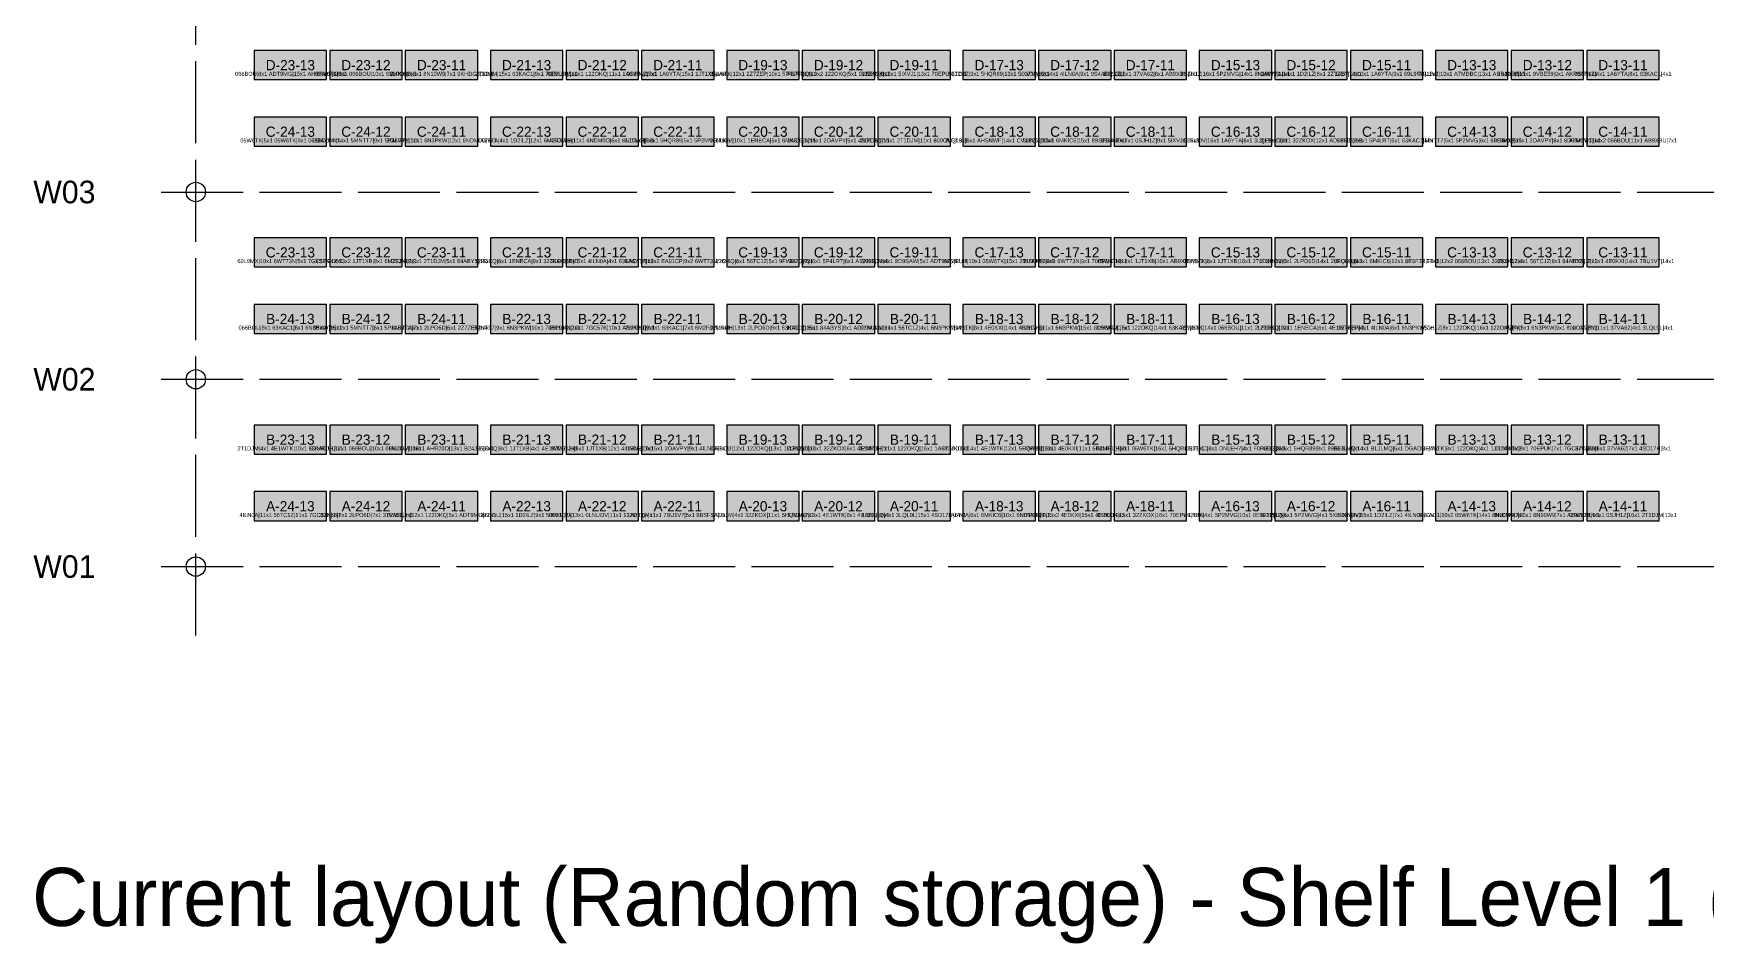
# Model space of a CAD drawing. Header units: metres. Extents: x 0 to 48.5, y -2.8 to 53.5.
# Drawn here: x 0.02 to 25.94, y -2.77 to 11.32 of the extents above; entities that cross this region are included whole.
import ezdxf
from ezdxf.enums import TextEntityAlignment as Align

# ---------------------------------------------------------------- set-up
doc = ezdxf.new("R2010")
doc.units = ezdxf.units.M
doc.linetypes.add('DASHED', pattern=[1.524, 1.27, -0.254])
for name, color, linetype in [('CROSS_AISLES', 4, 'Continuous'), ('LABELS', 7, 'Continuous'), ('RACK_L1', 7, 'Continuous'), ('STOCK_ONLY', 254, 'Continuous'), ('SUPPORT_POINTS', 8, 'Continuous'), ('TITLE', 7, 'Continuous'), ('WALKWAYS', 8, 'Continuous'), ('ZONE_A', 1, 'Continuous'), ('ZONE_B', 30, 'Continuous'), ('ZONE_C', 5, 'Continuous'), ('ZONE_N', 8, 'Continuous')]:
    doc.layers.add(name, color=color, linetype=linetype)

msp = doc.modelspace()

# ---------------------------------------------------------------- hatches: boundary and pattern name
at = {"layer": 'STOCK_ONLY'}
for points in [[(3.439, 10.606), (4.561, 10.606), (4.561, 11.057), (3.439, 11.057)], [(4.61, 10.606), (5.732, 10.606), (5.732, 11.057), (4.61, 11.057)], [(5.781, 10.606), (6.904, 10.606), (6.904, 11.057), (5.781, 11.057)], [(3.439, 9.575), (4.561, 9.575), (4.561, 10.026), (3.439, 10.026)], [(9.441, 9.575), (10.564, 9.575), (10.564, 10.026), (9.441, 10.026)], [(10.759, 9.575), (11.881, 9.575), (11.881, 10.026), (10.759, 10.026)], [(11.93, 9.575), (13.052, 9.575), (13.052, 10.026), (11.93, 10.026)], [(13.101, 9.575), (14.224, 9.575), (14.224, 10.026), (13.101, 10.026)], [(19.25, 9.575), (20.372, 9.575), (20.372, 10.026), (19.25, 10.026)], [(4.61, 7.706), (5.732, 7.706), (5.732, 8.157), (4.61, 8.157)], [(5.781, 7.706), (6.904, 7.706), (6.904, 8.157), (5.781, 8.157)], [(7.099, 7.706), (8.221, 7.706), (8.221, 8.157), (7.099, 8.157)], [(8.27, 7.706), (9.392, 7.706), (9.392, 8.157), (8.27, 8.157)], [(9.441, 7.706), (10.564, 7.706), (10.564, 8.157), (9.441, 8.157)], [(10.759, 7.706), (11.881, 7.706), (11.881, 8.157), (10.759, 8.157)], [(11.93, 7.706), (13.052, 7.706), (13.052, 8.157), (11.93, 8.157)], [(13.101, 7.706), (14.224, 7.706), (14.224, 8.157), (13.101, 8.157)], [(14.419, 7.706), (15.541, 7.706), (15.541, 8.157), (14.419, 8.157)], [(3.439, 6.675), (4.561, 6.675), (4.561, 7.126), (3.439, 7.126)], [(5.781, 6.675), (6.904, 6.675), (6.904, 7.126), (5.781, 7.126)], [(8.27, 6.675), (9.392, 6.675), (9.392, 7.126), (8.27, 7.126)], [(9.441, 6.675), (10.564, 6.675), (10.564, 7.126), (9.441, 7.126)], [(13.101, 6.675), (14.224, 6.675), (14.224, 7.126), (13.101, 7.126)], [(16.761, 6.675), (17.884, 6.675), (17.884, 7.126), (16.761, 7.126)], [(19.25, 6.675), (20.372, 6.675), (20.372, 7.126), (19.25, 7.126)], [(3.439, 4.806), (4.561, 4.806), (4.561, 5.257), (3.439, 5.257)], [(4.61, 4.806), (5.732, 4.806), (5.732, 5.257), (4.61, 5.257)], [(5.781, 4.806), (6.904, 4.806), (6.904, 5.257), (5.781, 5.257)], [(7.099, 4.806), (8.221, 4.806), (8.221, 5.257), (7.099, 5.257)], [(8.27, 4.806), (9.392, 4.806), (9.392, 5.257), (8.27, 5.257)], [(10.759, 4.806), (11.881, 4.806), (11.881, 5.257), (10.759, 5.257)], [(13.101, 4.806), (14.224, 4.806), (14.224, 5.257), (13.101, 5.257)], [(14.419, 4.806), (15.541, 4.806), (15.541, 5.257), (14.419, 5.257)], [(4.61, 3.774), (5.732, 3.774), (5.732, 4.226), (4.61, 4.226)], [(5.781, 3.774), (6.904, 3.774), (6.904, 4.226), (5.781, 4.226)], [(7.099, 3.774), (8.221, 3.774), (8.221, 4.226), (7.099, 4.226)], [(8.27, 3.774), (9.392, 3.774), (9.392, 4.226), (8.27, 4.226)], [(9.441, 3.774), (10.564, 3.774), (10.564, 4.226), (9.441, 4.226)], [(11.93, 3.774), (13.052, 3.774), (13.052, 4.226), (11.93, 4.226)], [(13.101, 3.774), (14.224, 3.774), (14.224, 4.226), (13.101, 4.226)], [(15.59, 3.774), (16.712, 3.774), (16.712, 4.226), (15.59, 4.226)], [(18.079, 3.774), (19.201, 3.774), (19.201, 4.226), (18.079, 4.226)], [(21.739, 3.774), (22.861, 3.774), (22.861, 4.226), (21.739, 4.226)]]:
    msp.add_hatch(color=254, dxfattribs=at).paths.add_polyline_path(points)
at = {"layer": 'ZONE_A'}
for points in [[(15.59, 10.606), (16.712, 10.606), (16.712, 11.057), (15.59, 11.057)], [(18.079, 10.606), (19.201, 10.606), (19.201, 11.057), (18.079, 11.057)], [(21.739, 10.606), (22.861, 10.606), (22.861, 11.057), (21.739, 11.057)], [(18.079, 9.575), (19.201, 9.575), (19.201, 10.026), (18.079, 10.026)], [(21.739, 9.575), (22.861, 9.575), (22.861, 10.026), (21.739, 10.026)], [(22.91, 9.575), (24.032, 9.575), (24.032, 10.026), (22.91, 10.026)], [(24.081, 9.575), (25.204, 9.575), (25.204, 10.026), (24.081, 10.026)], [(16.761, 7.706), (17.884, 7.706), (17.884, 8.157), (16.761, 8.157)], [(18.079, 7.706), (19.201, 7.706), (19.201, 8.157), (18.079, 8.157)], [(21.739, 7.706), (22.861, 7.706), (22.861, 8.157), (21.739, 8.157)], [(22.91, 7.706), (24.032, 7.706), (24.032, 8.157), (22.91, 8.157)], [(10.759, 6.675), (11.881, 6.675), (11.881, 7.126), (10.759, 7.126)], [(18.079, 6.675), (19.201, 6.675), (19.201, 7.126), (18.079, 7.126)], [(21.739, 6.675), (22.861, 6.675), (22.861, 7.126), (21.739, 7.126)], [(24.081, 6.675), (25.204, 6.675), (25.204, 7.126), (24.081, 7.126)], [(14.419, 3.774), (15.541, 3.774), (15.541, 4.226), (14.419, 4.226)], [(22.91, 3.774), (24.032, 3.774), (24.032, 4.226), (22.91, 4.226)]]:
    msp.add_hatch(color=1, dxfattribs=at).paths.add_polyline_path(points)
at = {"layer": 'ZONE_B'}
for points in [[(9.441, 10.606), (10.564, 10.606), (10.564, 11.057), (9.441, 11.057)], [(11.93, 10.606), (13.052, 10.606), (13.052, 11.057), (11.93, 11.057)], [(13.101, 10.606), (14.224, 10.606), (14.224, 11.057), (13.101, 11.057)], [(16.761, 10.606), (17.884, 10.606), (17.884, 11.057), (16.761, 11.057)], [(19.25, 10.606), (20.372, 10.606), (20.372, 11.057), (19.25, 11.057)], [(20.421, 10.606), (21.544, 10.606), (21.544, 11.057), (20.421, 11.057)], [(22.91, 10.606), (24.032, 10.606), (24.032, 11.057), (22.91, 11.057)], [(4.61, 9.575), (5.732, 9.575), (5.732, 10.026), (4.61, 10.026)], [(5.781, 9.575), (6.904, 9.575), (6.904, 10.026), (5.781, 10.026)], [(14.419, 9.575), (15.541, 9.575), (15.541, 10.026), (14.419, 10.026)], [(15.59, 9.575), (16.712, 9.575), (16.712, 10.026), (15.59, 10.026)], [(20.421, 9.575), (21.544, 9.575), (21.544, 10.026), (20.421, 10.026)], [(15.59, 7.706), (16.712, 7.706), (16.712, 8.157), (15.59, 8.157)], [(19.25, 7.706), (20.372, 7.706), (20.372, 8.157), (19.25, 8.157)], [(24.081, 7.706), (25.204, 7.706), (25.204, 8.157), (24.081, 8.157)], [(15.59, 6.675), (16.712, 6.675), (16.712, 7.126), (15.59, 7.126)], [(20.421, 6.675), (21.544, 6.675), (21.544, 7.126), (20.421, 7.126)], [(9.441, 4.806), (10.564, 4.806), (10.564, 5.257), (9.441, 5.257)], [(11.93, 4.806), (13.052, 4.806), (13.052, 5.257), (11.93, 5.257)], [(19.25, 4.806), (20.372, 4.806), (20.372, 5.257), (19.25, 5.257)], [(22.91, 4.806), (24.032, 4.806), (24.032, 5.257), (22.91, 5.257)], [(3.439, 3.774), (4.561, 3.774), (4.561, 4.226), (3.439, 4.226)]]:
    msp.add_hatch(color=30, dxfattribs=at).paths.add_polyline_path(points)
at = {"layer": 'ZONE_C'}
for points in [[(7.099, 10.606), (8.221, 10.606), (8.221, 11.057), (7.099, 11.057)], [(10.759, 10.606), (11.881, 10.606), (11.881, 11.057), (10.759, 11.057)], [(14.419, 10.606), (15.541, 10.606), (15.541, 11.057), (14.419, 11.057)], [(24.081, 10.606), (25.204, 10.606), (25.204, 11.057), (24.081, 11.057)], [(8.27, 9.575), (9.392, 9.575), (9.392, 10.026), (8.27, 10.026)], [(16.761, 9.575), (17.884, 9.575), (17.884, 10.026), (16.761, 10.026)], [(20.421, 7.706), (21.544, 7.706), (21.544, 8.157), (20.421, 8.157)], [(4.61, 6.675), (5.732, 6.675), (5.732, 7.126), (4.61, 7.126)], [(7.099, 6.675), (8.221, 6.675), (8.221, 7.126), (7.099, 7.126)], [(11.93, 6.675), (13.052, 6.675), (13.052, 7.126), (11.93, 7.126)], [(14.419, 6.675), (15.541, 6.675), (15.541, 7.126), (14.419, 7.126)], [(22.91, 6.675), (24.032, 6.675), (24.032, 7.126), (22.91, 7.126)], [(15.59, 4.806), (16.712, 4.806), (16.712, 5.257), (15.59, 5.257)], [(16.761, 4.806), (17.884, 4.806), (17.884, 5.257), (16.761, 5.257)], [(18.079, 4.806), (19.201, 4.806), (19.201, 5.257), (18.079, 5.257)], [(20.421, 4.806), (21.544, 4.806), (21.544, 5.257), (20.421, 5.257)], [(21.739, 4.806), (22.861, 4.806), (22.861, 5.257), (21.739, 5.257)], [(24.081, 4.806), (25.204, 4.806), (25.204, 5.257), (24.081, 5.257)], [(16.761, 3.774), (17.884, 3.774), (17.884, 4.226), (16.761, 4.226)], [(19.25, 3.774), (20.372, 3.774), (20.372, 4.226), (19.25, 4.226)], [(24.081, 3.774), (25.204, 3.774), (25.204, 4.226), (24.081, 4.226)]]:
    msp.add_hatch(color=5, dxfattribs=at).paths.add_polyline_path(points)
at = {"layer": 'ZONE_N'}
for points in [[(8.27, 10.606), (9.392, 10.606), (9.392, 11.057), (8.27, 11.057)], [(7.099, 9.575), (8.221, 9.575), (8.221, 10.026), (7.099, 10.026)], [(3.439, 7.706), (4.561, 7.706), (4.561, 8.157), (3.439, 8.157)], [(10.759, 3.774), (11.881, 3.774), (11.881, 4.226), (10.759, 4.226)], [(20.421, 3.774), (21.544, 3.774), (21.544, 4.226), (20.421, 4.226)]]:
    msp.add_hatch(color=8, dxfattribs=at).paths.add_polyline_path(points)

# ---------------------------------------------------------------- linework, layer by layer
at = {"layer": 'CROSS_AISLES', "linetype": 'DASHED'}
msp.add_line((2.536, 2), (2.536, 52.4), dxfattribs=at)
at = {"layer": 'RACK_L1'}
for points in [[(3.439, 10.606), (4.561, 10.606), (4.561, 11.057), (3.439, 11.057)], [(4.61, 10.606), (5.732, 10.606), (5.732, 11.057), (4.61, 11.057)], [(5.781, 10.606), (6.904, 10.606), (6.904, 11.057), (5.781, 11.057)], [(7.099, 10.606), (8.221, 10.606), (8.221, 11.057), (7.099, 11.057)], [(8.27, 10.606), (9.392, 10.606), (9.392, 11.057), (8.27, 11.057)], [(9.441, 10.606), (10.564, 10.606), (10.564, 11.057), (9.441, 11.057)], [(10.759, 10.606), (11.881, 10.606), (11.881, 11.057), (10.759, 11.057)], [(11.93, 10.606), (13.052, 10.606), (13.052, 11.057), (11.93, 11.057)], [(13.101, 10.606), (14.224, 10.606), (14.224, 11.057), (13.101, 11.057)], [(14.419, 10.606), (15.541, 10.606), (15.541, 11.057), (14.419, 11.057)], [(15.59, 10.606), (16.712, 10.606), (16.712, 11.057), (15.59, 11.057)], [(16.761, 10.606), (17.884, 10.606), (17.884, 11.057), (16.761, 11.057)], [(18.079, 10.606), (19.201, 10.606), (19.201, 11.057), (18.079, 11.057)], [(19.25, 10.606), (20.372, 10.606), (20.372, 11.057), (19.25, 11.057)], [(20.421, 10.606), (21.544, 10.606), (21.544, 11.057), (20.421, 11.057)], [(21.739, 10.606), (22.861, 10.606), (22.861, 11.057), (21.739, 11.057)], [(22.91, 10.606), (24.032, 10.606), (24.032, 11.057), (22.91, 11.057)], [(24.081, 10.606), (25.204, 10.606), (25.204, 11.057), (24.081, 11.057)], [(3.439, 9.575), (4.561, 9.575), (4.561, 10.026), (3.439, 10.026)], [(4.61, 9.575), (5.732, 9.575), (5.732, 10.026), (4.61, 10.026)], [(5.781, 9.575), (6.904, 9.575), (6.904, 10.026), (5.781, 10.026)], [(7.099, 9.575), (8.221, 9.575), (8.221, 10.026), (7.099, 10.026)], [(8.27, 9.575), (9.392, 9.575), (9.392, 10.026), (8.27, 10.026)], [(9.441, 9.575), (10.564, 9.575), (10.564, 10.026), (9.441, 10.026)], [(10.759, 9.575), (11.881, 9.575), (11.881, 10.026), (10.759, 10.026)], [(11.93, 9.575), (13.052, 9.575), (13.052, 10.026), (11.93, 10.026)], [(13.101, 9.575), (14.224, 9.575), (14.224, 10.026), (13.101, 10.026)], [(14.419, 9.575), (15.541, 9.575), (15.541, 10.026), (14.419, 10.026)], [(15.59, 9.575), (16.712, 9.575), (16.712, 10.026), (15.59, 10.026)], [(16.761, 9.575), (17.884, 9.575), (17.884, 10.026), (16.761, 10.026)], [(18.079, 9.575), (19.201, 9.575), (19.201, 10.026), (18.079, 10.026)], [(19.25, 9.575), (20.372, 9.575), (20.372, 10.026), (19.25, 10.026)], [(20.421, 9.575), (21.544, 9.575), (21.544, 10.026), (20.421, 10.026)], [(21.739, 9.575), (22.861, 9.575), (22.861, 10.026), (21.739, 10.026)], [(22.91, 9.575), (24.032, 9.575), (24.032, 10.026), (22.91, 10.026)], [(24.081, 9.575), (25.204, 9.575), (25.204, 10.026), (24.081, 10.026)], [(3.439, 7.706), (4.561, 7.706), (4.561, 8.157), (3.439, 8.157)], [(4.61, 7.706), (5.732, 7.706), (5.732, 8.157), (4.61, 8.157)], [(5.781, 7.706), (6.904, 7.706), (6.904, 8.157), (5.781, 8.157)], [(7.099, 7.706), (8.221, 7.706), (8.221, 8.157), (7.099, 8.157)], [(8.27, 7.706), (9.392, 7.706), (9.392, 8.157), (8.27, 8.157)], [(9.441, 7.706), (10.564, 7.706), (10.564, 8.157), (9.441, 8.157)], [(10.759, 7.706), (11.881, 7.706), (11.881, 8.157), (10.759, 8.157)], [(11.93, 7.706), (13.052, 7.706), (13.052, 8.157), (11.93, 8.157)], [(13.101, 7.706), (14.224, 7.706), (14.224, 8.157), (13.101, 8.157)], [(14.419, 7.706), (15.541, 7.706), (15.541, 8.157), (14.419, 8.157)], [(15.59, 7.706), (16.712, 7.706), (16.712, 8.157), (15.59, 8.157)], [(16.761, 7.706), (17.884, 7.706), (17.884, 8.157), (16.761, 8.157)], [(18.079, 7.706), (19.201, 7.706), (19.201, 8.157), (18.079, 8.157)], [(19.25, 7.706), (20.372, 7.706), (20.372, 8.157), (19.25, 8.157)], [(20.421, 7.706), (21.544, 7.706), (21.544, 8.157), (20.421, 8.157)], [(21.739, 7.706), (22.861, 7.706), (22.861, 8.157), (21.739, 8.157)], [(22.91, 7.706), (24.032, 7.706), (24.032, 8.157), (22.91, 8.157)], [(24.081, 7.706), (25.204, 7.706), (25.204, 8.157), (24.081, 8.157)], [(3.439, 6.675), (4.561, 6.675), (4.561, 7.126), (3.439, 7.126)], [(4.61, 6.675), (5.732, 6.675), (5.732, 7.126), (4.61, 7.126)], [(5.781, 6.675), (6.904, 6.675), (6.904, 7.126), (5.781, 7.126)], [(7.099, 6.675), (8.221, 6.675), (8.221, 7.126), (7.099, 7.126)], [(8.27, 6.675), (9.392, 6.675), (9.392, 7.126), (8.27, 7.126)], [(9.441, 6.675), (10.564, 6.675), (10.564, 7.126), (9.441, 7.126)], [(10.759, 6.675), (11.881, 6.675), (11.881, 7.126), (10.759, 7.126)], [(11.93, 6.675), (13.052, 6.675), (13.052, 7.126), (11.93, 7.126)], [(13.101, 6.675), (14.224, 6.675), (14.224, 7.126), (13.101, 7.126)], [(14.419, 6.675), (15.541, 6.675), (15.541, 7.126), (14.419, 7.126)], [(15.59, 6.675), (16.712, 6.675), (16.712, 7.126), (15.59, 7.126)], [(16.761, 6.675), (17.884, 6.675), (17.884, 7.126), (16.761, 7.126)], [(18.079, 6.675), (19.201, 6.675), (19.201, 7.126), (18.079, 7.126)], [(19.25, 6.675), (20.372, 6.675), (20.372, 7.126), (19.25, 7.126)], [(20.421, 6.675), (21.544, 6.675), (21.544, 7.126), (20.421, 7.126)], [(21.739, 6.675), (22.861, 6.675), (22.861, 7.126), (21.739, 7.126)], [(22.91, 6.675), (24.032, 6.675), (24.032, 7.126), (22.91, 7.126)], [(24.081, 6.675), (25.204, 6.675), (25.204, 7.126), (24.081, 7.126)], [(3.439, 4.806), (4.561, 4.806), (4.561, 5.257), (3.439, 5.257)], [(4.61, 4.806), (5.732, 4.806), (5.732, 5.257), (4.61, 5.257)], [(5.781, 4.806), (6.904, 4.806), (6.904, 5.257), (5.781, 5.257)], [(7.099, 4.806), (8.221, 4.806), (8.221, 5.257), (7.099, 5.257)], [(8.27, 4.806), (9.392, 4.806), (9.392, 5.257), (8.27, 5.257)], [(9.441, 4.806), (10.564, 4.806), (10.564, 5.257), (9.441, 5.257)], [(10.759, 4.806), (11.881, 4.806), (11.881, 5.257), (10.759, 5.257)], [(11.93, 4.806), (13.052, 4.806), (13.052, 5.257), (11.93, 5.257)], [(13.101, 4.806), (14.224, 4.806), (14.224, 5.257), (13.101, 5.257)], [(14.419, 4.806), (15.541, 4.806), (15.541, 5.257), (14.419, 5.257)], [(15.59, 4.806), (16.712, 4.806), (16.712, 5.257), (15.59, 5.257)], [(16.761, 4.806), (17.884, 4.806), (17.884, 5.257), (16.761, 5.257)], [(18.079, 4.806), (19.201, 4.806), (19.201, 5.257), (18.079, 5.257)], [(19.25, 4.806), (20.372, 4.806), (20.372, 5.257), (19.25, 5.257)], [(20.421, 4.806), (21.544, 4.806), (21.544, 5.257), (20.421, 5.257)], [(21.739, 4.806), (22.861, 4.806), (22.861, 5.257), (21.739, 5.257)], [(22.91, 4.806), (24.032, 4.806), (24.032, 5.257), (22.91, 5.257)], [(24.081, 4.806), (25.204, 4.806), (25.204, 5.257), (24.081, 5.257)], [(3.439, 3.774), (4.561, 3.774), (4.561, 4.226), (3.439, 4.226)], [(4.61, 3.774), (5.732, 3.774), (5.732, 4.226), (4.61, 4.226)], [(5.781, 3.774), (6.904, 3.774), (6.904, 4.226), (5.781, 4.226)], [(7.099, 3.774), (8.221, 3.774), (8.221, 4.226), (7.099, 4.226)], [(8.27, 3.774), (9.392, 3.774), (9.392, 4.226), (8.27, 4.226)], [(9.441, 3.774), (10.564, 3.774), (10.564, 4.226), (9.441, 4.226)], [(10.759, 3.774), (11.881, 3.774), (11.881, 4.226), (10.759, 4.226)], [(11.93, 3.774), (13.052, 3.774), (13.052, 4.226), (11.93, 4.226)], [(13.101, 3.774), (14.224, 3.774), (14.224, 4.226), (13.101, 4.226)], [(14.419, 3.774), (15.541, 3.774), (15.541, 4.226), (14.419, 4.226)], [(15.59, 3.774), (16.712, 3.774), (16.712, 4.226), (15.59, 4.226)], [(16.761, 3.774), (17.884, 3.774), (17.884, 4.226), (16.761, 4.226)], [(18.079, 3.774), (19.201, 3.774), (19.201, 4.226), (18.079, 4.226)], [(19.25, 3.774), (20.372, 3.774), (20.372, 4.226), (19.25, 4.226)], [(20.421, 3.774), (21.544, 3.774), (21.544, 4.226), (20.421, 4.226)], [(21.739, 3.774), (22.861, 3.774), (22.861, 4.226), (21.739, 4.226)], [(22.91, 3.774), (24.032, 3.774), (24.032, 4.226), (22.91, 4.226)], [(24.081, 3.774), (25.204, 3.774), (25.204, 4.226), (24.081, 4.226)]]:
    msp.add_lwpolyline(points, close=True, dxfattribs=at)
at = {"layer": 'SUPPORT_POINTS'}
for centre in [(2.536, 8.866), (2.536, 5.966), (2.536, 3.066)]:
    msp.add_circle(centre, 0.15, dxfattribs=at)
at = {"layer": 'WALKWAYS', "linetype": 'DASHED'}
for p, q in [((2, 8.866), (48.456, 8.866)), ((2, 5.966), (48.456, 5.966)), ((2, 3.066), (48.456, 3.066))]:
    msp.add_line(p, q, dxfattribs=at)

# ---------------------------------------------------------------- texts
at = {"layer": 'LABELS'}
for s, height, p in [('D-23-13', 0.1579, (4, 10.831)), ('D-23-12', 0.1579, (5.171, 10.831)), ('D-23-11', 0.1579, (6.342, 10.831)), ('D-21-13', 0.1579, (7.66, 10.831)), ('D-21-12', 0.1579, (8.831, 10.831)), ('D-21-11', 0.1579, (10.002, 10.831)), ('D-19-13', 0.1579, (11.32, 10.831)), ('D-19-12', 0.1579, (12.491, 10.831)), ('D-19-11', 0.1579, (13.662, 10.831)), ('D-17-13', 0.1579, (14.98, 10.831)), ('D-17-12', 0.1579, (16.151, 10.831)), ('D-17-11', 0.1579, (17.322, 10.831)), ('D-15-13', 0.1579, (18.64, 10.831)), ('D-15-12', 0.1579, (19.811, 10.831)), ('D-15-11', 0.1579, (20.982, 10.831)), ('D-13-13', 0.1579, (22.3, 10.831)), ('D-13-12', 0.1579, (23.471, 10.831)), ('D-13-11', 0.1579, (24.642, 10.831)), ('066BOU|8x1 ADT9MG|15x1 AHSNWF|16x1', 0.06314, (4, 10.696)), ('05W6TK|8x1 066BOU|10x1 6MKIC6|6x1', 0.06314, (5.171, 10.696)), ('2LPO6D|8x1 8N10W9|7x1 9KHDG3|10x1', 0.06314, (6.342, 10.696)), ('2T1DJM|15x1 63KAC1|9x1 70EPUK|5x1', 0.06314, (7.66, 10.696)), ('0LNUOV|10x1 122OKQ|11x1 1A6YTA|15x1', 0.06314, (8.831, 10.696)), ('0SJH1Z|7x1 1A6YTA|15x1 1JT1XB|14x1', 0.06314, (10.002, 10.696)), ('05W6TK|12x1 2Z7ZEP|10x1 5P4LRT|14x1', 0.06314, (11.32, 10.696)), ('F0P5OQ|10x2 122OKQ|5x1 9VBE59|8x1', 0.06314, (12.491, 10.696)), ('32ZKOX|13x1 5IXVJ1|13x1 70EPUK|12x1', 0.06314, (13.662, 10.696)), ('56TC1Z|9x1 5HQR89|13x1 5IXVJ1|16x1', 0.06314, (14.98, 10.696)), ('37VA62|14x1 4ILN0A|9x1 9S4AF8|13x1', 0.06314, (16.151, 10.696)), ('1D2ILZ|6x1 37VA62|8x1 AB9XBU|9x1', 0.06314, (17.322, 10.696)), ('0SJH1Z|16x1 5P2MVG|14x1 8N10W9|11x1', 0.06314, (18.64, 10.696)), ('1A6YTA|14x1 1D2ILZ|8x1 2Z7ZEP|10x1', 0.06314, (19.811, 10.696)), ('1A6YTA|10x1 1A6YTA|9x1 69L9MX|15x1', 0.06314, (20.982, 10.696)), ('7BU1V7|10x1 A7MDBC|13x1 AHR20O|5x1', 0.06314, (22.3, 10.696)), ('9S4AF8|15x1 9VBE59|9x1 AKP0A7|6x1', 0.06314, (23.471, 10.696)), ('0SJH1Z|4x1 1A6YTA|8x1 63KAC1|4x1', 0.06314, (24.642, 10.696)), ('C-24-13', 0.1579, (4, 9.8)), ('C-24-12', 0.1579, (5.171, 9.8)), ('C-24-11', 0.1579, (6.342, 9.8)), ('C-22-13', 0.1579, (7.66, 9.8)), ('C-22-12', 0.1579, (8.831, 9.8)), ('C-22-11', 0.1579, (10.002, 9.8)), ('C-20-13', 0.1579, (11.32, 9.8)), ('C-20-12', 0.1579, (12.491, 9.8)), ('C-20-11', 0.1579, (13.662, 9.8)), ('C-18-13', 0.1579, (14.98, 9.8)), ('C-18-12', 0.1579, (16.151, 9.8)), ('C-18-11', 0.1579, (17.322, 9.8)), ('C-16-13', 0.1579, (18.64, 9.8)), ('C-16-12', 0.1579, (19.811, 9.8)), ('C-16-11', 0.1579, (20.982, 9.8)), ('C-14-13', 0.1579, (22.3, 9.8)), ('C-14-12', 0.1579, (23.471, 9.8)), ('C-14-11', 0.1579, (24.642, 9.8)), ('05W6TK|5x1 05W6TK|9x1 066BOU|4x1', 0.06314, (4, 9.665)), ('2OAVPY|14x1 5MNTT7|9x1 5P4LRT|11x1', 0.06314, (5.171, 9.665)), ('2OAVPY|10x1 6N3PKW|12x1 6NDM0O|9x1', 0.06314, (6.342, 9.665)), ('1A6YTA|4x1 1D2ILZ|12x1 6M2FJM|6x1', 0.06314, (7.66, 9.665)), ('4SD17H|11x1 6NDM0O|6x1 8N10W9|6x1', 0.06314, (8.831, 9.665)), ('1JT1XB|13x1 5HQR89|5x1 5P2MVG|16x1', 0.06314, (10.002, 9.665)), ('0LNUOV|10x1 1ENECA|5x1 6MKIC6|12x1', 0.06314, (11.32, 9.665)), ('1A6YTA|15x1 2OAVPY|5x1 4SD17H|7x1', 0.06314, (12.491, 9.665)), ('2LPO6D|15x1 2T1DJM|11x1 800OVF|13x1', 0.06314, (13.662, 9.665)), ('3LQL9L|6x1 AHSNWF|14x1 CVU3QV|10x1', 0.06314, (14.98, 9.665)), ('5IXVJ1|13x1 6MKIC6|15x1 8BSFSA|10x1', 0.06314, (16.151, 9.665)), ('05W6TK|7x1 0SJH1Z|9x1 5IXVJ1|13x1', 0.06314, (17.322, 9.665)), ('0LNUOV|16x1 1A6YTA|8x1 3LQL9L|11x1', 0.06314, (18.64, 9.665)), ('2LPO6D|9x1 32ZKOX|12x1 ADT9MG|9x1', 0.06314, (19.811, 9.665)), ('56TC1Z|8x1 5P4LRT|6x1 63KAC1|15x1', 0.06314, (20.982, 9.665)), ('5MNTT7|5x1 5P2MVG|6x1 69L9MX|6x1', 0.06314, (22.3, 9.665)), ('0SJH1Z|15x1 2OAVPY|8x1 8D9SAW|11x1', 0.06314, (23.471, 9.665)), ('A7MDBC|14x2 066BOU|11x1 AB9XBU|7x1', 0.06314, (24.642, 9.665)), ('69L9MX|10x1 6WT73N|5x1 7GC57K|12x1', 0.06314, (4, 7.796)), ('C-23-13', 0.1579, (4, 7.931)), ('XSFSKX|13x2 1JT1XB|8x1 6M2FJM|9x1', 0.06314, (5.171, 7.796)), ('C-23-12', 0.1579, (5.171, 7.931)), ('0SJH1Z|9x1 2T1DJM|5x1 84ABYS|16x1', 0.06314, (6.342, 7.796)), ('C-23-11', 0.1579, (6.342, 7.931)), ('122OKQ|8x1 1ENECA|9x1 32ZKOX|16x1', 0.06314, (7.66, 7.796)), ('C-21-13', 0.1579, (7.66, 7.931)), ('2LPO6D|15x1 4ILN0A|4x1 63KAC1|15x1', 0.06314, (8.831, 7.796)), ('C-21-12', 0.1579, (8.831, 7.931)), ('1A6YTA|13x2 EA91CP|9x2 6WT73N|16x1', 0.06314, (10.002, 7.796)), ('C-21-11', 0.1579, (10.002, 7.931)), ('122OKQ|8x1 56TC1Z|5x1 9FWH2G|7x1', 0.06314, (11.32, 7.796)), ('C-19-13', 0.1579, (11.32, 7.931)), ('122OKQ|6x1 5P4LRT|6x1 A19092|14x1', 0.06314, (12.491, 7.796)), ('C-19-12', 0.1579, (12.491, 7.931)), ('6M2FJM|4x1 8D9SAW|5x1 ADT9MG|11x1', 0.06314, (13.662, 7.796)), ('C-19-11', 0.1579, (13.662, 7.931)), ('02MRUH|10x1 05W6TK|15x1 2T1DJM|12x1', 0.06314, (14.98, 7.796)), ('C-17-13', 0.1579, (14.98, 7.931)), ('0LNUOV|4x1 6WT73N|9x1 70EPUK|14x1', 0.06314, (16.151, 7.796)), ('C-17-12', 0.1579, (16.151, 7.931)), ('05W6TK|13x1 1JT1XB|10x1 AB9XBU|5x1', 0.06314, (17.322, 7.796)), ('C-17-11', 0.1579, (17.322, 7.931)), ('05W6TK|8x1 1JT1XB|16x1 2T1DJM|13x1', 0.06314, (18.64, 7.796)), ('C-15-13', 0.1579, (18.64, 7.931)), ('0LNUOV|5x1 2LPO6D|14x1 2LPO6D|8x1', 0.06314, (19.811, 7.796)), ('C-15-12', 0.1579, (19.811, 7.931)), ('3LQL9L|11x1 6MKIC6|12x1 8E9F1P|14x1', 0.06314, (20.982, 7.796)), ('C-15-11', 0.1579, (20.982, 7.931)), ('TLFT43|12x2 066BOU|13x1 32ZKOX|7x1', 0.06314, (22.3, 7.796)), ('C-13-13', 0.1579, (22.3, 7.931)), ('0SJH1Z|4x1 56TC1Z|8x1 84ABYS|12x1', 0.06314, (23.471, 7.796)), ('C-13-12', 0.1579, (23.471, 7.931)), ('1D2ILZ|13x1 4E0KXI|14x1 7BU1V7|14x1', 0.06314, (24.642, 7.796)), ('C-13-11', 0.1579, (24.642, 7.931)), ('066BOU|8x1 63KAC1|8x1 6N3PKW|15x1', 0.06314, (4, 6.765)), ('B-24-13', 0.1579, (4, 6.9)), ('05W6TK|12x1 5MNTT7|6x1 5P4LRT|11x1', 0.06314, (5.171, 6.765)), ('B-24-12', 0.1579, (5.171, 6.9)), ('1A6YTA|7x1 2LPO6D|6x1 2Z7ZEP|14x1', 0.06314, (6.342, 6.765)), ('B-24-11', 0.1579, (6.342, 6.9)), ('5MNTT7|9x1 6N3PKW|10x1 70EPUK|12x1', 0.06314, (7.66, 6.765)), ('B-22-13', 0.1579, (7.66, 6.9)), ('69L9MX|10x1 7GC57K|10x1 AB9XBU|9x1', 0.06314, (8.831, 6.765)), ('B-22-12', 0.1579, (8.831, 6.9)), ('2LPO6D|11x1 63KAC1|7x1 6M2FJM|10x1', 0.06314, (10.002, 6.765)), ('B-22-11', 0.1579, (10.002, 6.9)), ('02MRUH|13x1 2LPO6D|8x1 63KAC1|13x1', 0.06314, (11.32, 6.765)), ('B-20-13', 0.1579, (11.32, 6.9)), ('1D2ILZ|15x1 84ABYS|8x1 ADT9MG|10x1', 0.06314, (12.491, 6.765)), ('B-20-12', 0.1579, (12.491, 6.9)), ('0LNUOV|14x1 56TC1Z|4x1 6N3PKW|14x1', 0.06314, (13.662, 6.765)), ('B-20-11', 0.1579, (13.662, 6.9)), ('05W6TK|8x1 4E0KXI|14x1 4ILN0A|5x1', 0.06314, (14.98, 6.765)), ('B-18-13', 0.1579, (14.98, 6.9)), ('4SD17H|11x1 6N3PKW|15x1 8D9SAW|15x1', 0.06314, (16.151, 6.765)), ('B-18-12', 0.1579, (16.151, 6.9)), ('05W6TK|7x1 122OKQ|14x1 63KAC1|10x1', 0.06314, (17.322, 6.765)), ('B-18-11', 0.1579, (17.322, 6.9)), ('05W6TK|14x1 066BOU|11x1 2LPO6D|10x1', 0.06314, (18.64, 6.765)), ('B-16-13', 0.1579, (18.64, 6.9)), ('122OKQ|12x1 1ENECA|6x1 4E1WTK|14x1', 0.06314, (19.811, 6.765)), ('B-16-12', 0.1579, (19.811, 6.9)), ('2Z7ZEP|4x1 4ILN0A|6x1 6N3PKW|7x1', 0.06314, (20.982, 6.765)), ('B-16-11', 0.1579, (20.982, 6.9)), ('0SJH1Z|8x1 122OKQ|16x1 122OKQ|4x1', 0.06314, (22.3, 6.765)), ('B-14-13', 0.1579, (22.3, 6.9)), ('2OAVPY|6x1 6N3PKW|9x1 800OVF|9x1', 0.06314, (23.471, 6.765)), ('B-14-12', 0.1579, (23.471, 6.9)), ('2OAVPY|11x1 37VA62|4x1 3LQL9L|4x1', 0.06314, (24.642, 6.765)), ('B-14-11', 0.1579, (24.642, 6.9)), ('2T1DJM|4x1 4E1WTK|10x1 63KAC1|13x1', 0.06314, (4, 4.896)), ('B-23-13', 0.1579, (4, 5.031)), ('02MRUH|12x1 066BOU|10x1 0LNUOV|10x1', 0.06314, (5.171, 4.896)), ('B-23-12', 0.1579, (5.171, 5.031)), ('9KZ6W1|16x1 AHR20O|13x1 B24J86|8x1', 0.06314, (6.342, 4.896)), ('B-23-11', 0.1579, (6.342, 5.031)), ('122OKQ|8x1 1JT1XB|4x1 4E1WTK|12x1', 0.06314, (7.66, 4.896)), ('B-21-13', 0.1579, (7.66, 5.031)), ('02MRUH|6x1 1JT1XB|12x1 4ILN0A|11x1', 0.06314, (8.831, 4.896)), ('B-21-12', 0.1579, (8.831, 5.031)), ('1ENECA|15x1 2OAVPY|9x1 4ILN0A|6x1', 0.06314, (10.002, 4.896)), ('B-21-11', 0.1579, (10.002, 5.031)), ('066BOU|12x1 122OKQ|13x1 1D2ILZ|11x1', 0.06314, (11.32, 4.896)), ('B-19-13', 0.1579, (11.32, 5.031)), ('2LPO6D|10x1 32ZKOX|6x1 4E1WTK|7x1', 0.06314, (12.491, 4.896)), ('B-19-12', 0.1579, (12.491, 5.031)), ('02MRUH|11x1 122OKQ|16x1 1A6YTA|10x1', 0.06314, (13.662, 4.896)), ('B-19-11', 0.1579, (13.662, 5.031)), ('32ZKOX|14x1 4E1WTK|12x1 5HQR89|16x1', 0.06314, (14.98, 4.896)), ('B-17-13', 0.1579, (14.98, 5.031)), ('37VA62|13x1 4E0KXI|11x1 5P4LRT|15x1', 0.06314, (16.151, 4.896)), ('B-17-12', 0.1579, (16.151, 5.031)), ('02MRUH|9x1 05W6TK|16x1 5HQR89|15x1', 0.06314, (17.322, 4.896)), ('B-17-11', 0.1579, (17.322, 5.031)), ('CST1KC|8x1 DNLEH7|4x1 F0P5OQ|8x1', 0.06314, (18.64, 4.896)), ('B-15-13', 0.1579, (18.64, 5.031)), ('4E0KXI|5x1 5HQR89|8x1 8BSFSA|6x1', 0.06314, (19.811, 4.896)), ('B-15-12', 0.1579, (19.811, 5.031)), ('BLJLMQ|14x1 BLJLMQ|5x1 DGAONE|7x1', 0.06314, (20.982, 4.896)), ('B-15-11', 0.1579, (20.982, 5.031)), ('05W6TK|8x1 122OKQ|4x1 1JT1XB|5x1', 0.06314, (22.3, 4.896)), ('B-13-13', 0.1579, (22.3, 5.031)), ('0LNUOV|8x1 70EPUK|7x1 7GC57K|10x1', 0.06314, (23.471, 4.896)), ('B-13-12', 0.1579, (23.471, 5.031)), ('37VA62|6x1 37VA62|7x1 4SD17H|8x1', 0.06314, (24.642, 4.896)), ('B-13-11', 0.1579, (24.642, 5.031)), ('4ILN0A|11x1 56TC1Z|11x1 7GC57K|9x1', 0.06314, (4, 3.865)), ('A-24-13', 0.1579, (4, 4)), ('1D2ILZ|7x1 2LPO6D|7x1 37VA62|7x1', 0.06314, (5.171, 3.865)), ('A-24-12', 0.1579, (5.171, 4)), ('02MRUH|12x1 122OKQ|5x1 ADT9MG|11x1', 0.06314, (6.342, 3.865)), ('A-24-11', 0.1579, (6.342, 4)), ('066BOU|15x1 1D2ILZ|9x1 5IXVJ1|7x1', 0.06314, (7.66, 3.865)), ('A-22-13', 0.1579, (7.66, 4)), ('066BOU|13x1 0LNUOV|11x1 122OKQ|4x1', 0.06314, (8.831, 3.865)), ('A-22-12', 0.1579, (8.831, 4)), ('1A6YTA|11x1 7BU1V7|5x1 8BSFSA|7x1', 0.06314, (10.002, 3.865)), ('A-22-11', 0.1579, (10.002, 4)), ('2T1DJM|4x1 32ZKOX|11x1 5HQR89|7x1', 0.06314, (11.32, 3.865)), ('A-20-13', 0.1579, (11.32, 4)), ('37VA62|13x1 4E1WTK|8x1 4ILN0A|16x1', 0.06314, (12.491, 3.865)), ('A-20-12', 0.1579, (12.491, 4)), ('122OKQ|4x1 3LQL9L|15x1 4SD17H|14x1', 0.06314, (13.662, 3.865)), ('A-20-11', 0.1579, (13.662, 4)), ('1A6YTA|6x1 6MKIC6|10x1 6NDM0O|4x1', 0.06314, (14.98, 3.865)), ('A-18-13', 0.1579, (14.98, 4)), ('YF0X2Z|15x2 4E0KXI|15x1 4E0KXI|9x1', 0.06314, (16.151, 3.865)), ('A-18-12', 0.1579, (16.151, 4)), ('32ZKOX|15x1 32ZKOX|16x1 70EPUK|13x1', 0.06314, (17.322, 3.865)), ('A-18-11', 0.1579, (17.322, 4)), ('4ILN0A|4x1 5P2MVG|10x1 8E9F1P|12x1', 0.06314, (18.64, 3.865)), ('A-16-13', 0.1579, (18.64, 4)), ('122OKQ|6x1 5P2MVG|4x1 5X8RAN|4x1', 0.06314, (19.811, 3.865)), ('A-16-12', 0.1579, (19.811, 4)), ('0LNUOV|15x1 1D2ILZ|7x1 4ILN0A|12x1', 0.06314, (20.982, 3.865)), ('A-16-11', 0.1579, (20.982, 4)), ('63KAC1|10x2 05W6TK|14x1 8N10W9|7x1', 0.06314, (22.3, 3.865)), ('A-14-13', 0.1579, (22.3, 4)), ('6NDM0O|10x1 8N10W9|7x1 A19092|14x1', 0.06314, (23.471, 3.865)), ('A-14-12', 0.1579, (23.471, 4)), ('05W6TK|13x1 0SJH1Z|16x1 2T1DJM|13x1', 0.06314, (24.642, 3.865)), ('A-14-11', 0.1579, (24.642, 4))]:
    msp.add_text(s, height=height, dxfattribs=at).set_placement(p, align=Align.MIDDLE_CENTER)
at = {"layer": 'TITLE'}
msp.add_text('Current layout (Random storage) - Shelf Level 1 (manual picking)', height=0.9, dxfattribs=at).set_placement((0, -2.5))
at = {"layer": 'WALKWAYS'}
for s, p in [('W03', (0.5, 8.866)), ('W02', (0.5, 5.966)), ('W01', (0.5, 3.066))]:
    msp.add_text(s, height=0.35, dxfattribs=at).set_placement(p, align=Align.MIDDLE_CENTER)

doc.saveas('drawing.dxf')
